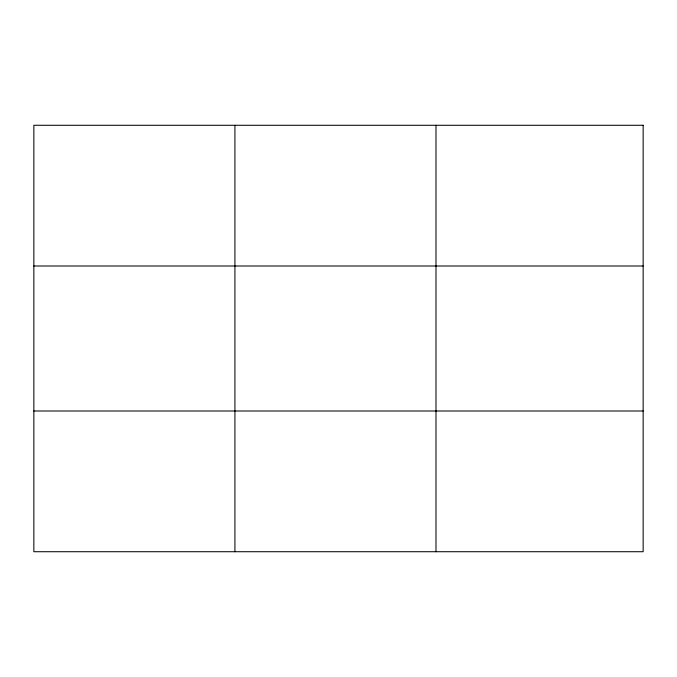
<?xml version="1.0" encoding="UTF-8"?>
<svg xmlns="http://www.w3.org/2000/svg" width="677" height="677" viewBox="0 0 677 677"><rect width="100%" height="100%" fill="white"/><g stroke="black" fill="none" stroke-linecap="round" stroke-linejoin="round"><path stroke-width="1.02" d="M234.919 551.721L234.919 125.279M435.988 551.721L435.988 125.279M33.85 266.002L643.15 266.002M33.85 410.998L643.15 410.998M643.15 125.279L643.15 551.721L33.85 551.721L33.85 125.279L643.15 125.279"/></g></svg>
